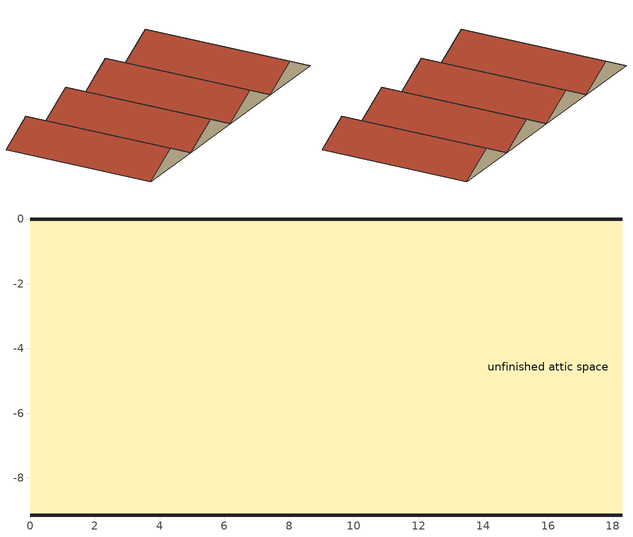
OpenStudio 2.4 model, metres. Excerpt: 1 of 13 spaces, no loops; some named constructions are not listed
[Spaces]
unfinished attic space
 floor to living space (FinInsUnfinUAFloor 1): 0,-9.14 0,0 4.57,0 4.57,-9.14 z2.44
 floor to living space|unit 2 (FinInsUnfinUAFloor 1): 4.57,-9.14 4.57,0 9.14,0 9.14,-9.14 z2.44
 floor to living space|unit 3 (FinInsUnfinUAFloor 1): 9.14,-9.14 9.14,0 13.72,0 13.72,-9.14 z2.44
 floor to living space|unit 4 (FinInsUnfinUAFloor 1): 13.72,-9.14 13.72,0 18.29,0 18.29,-9.14 z2.44
 wall outside (Construction 1): 2.29,-9.14,3.58 0,-9.14,2.44 4.57,-9.14,2.44; 2.29,0,3.58 4.57,0,2.44 0,0,2.44; 6.86,-9.14,3.58 4.57,-9.14,2.44 9.14,-9.14,2.44; 6.86,0,3.58 9.14,0,2.44 4.57,0,2.44; 11.43,-9.14,3.58 9.14,-9.14,2.44 13.72,-9.14,2.44; 11.43,0,3.58 13.72,0,2.44 9.14,0,2.44; 16,-9.14,3.58 13.72,-9.14,2.44 18.29,-9.14,2.44; 16,0,3.58 18.29,0,2.44 13.72,0,2.44
 roof outside (UnfinInsExtRoof 2): 2.29,0,3.58 0,0,2.44 0,-9.14,2.44 2.29,-9.14,3.58; 2.29,-9.14,3.58 4.57,-9.14,2.44 4.57,0,2.44 2.29,0,3.58; 6.86,-9.14,3.58 9.14,-9.14,2.44 9.14,0,2.44 6.86,0,3.58; 6.86,0,3.58 4.57,0,2.44 4.57,-9.14,2.44 6.86,-9.14,3.58; 11.43,-9.14,3.58 13.72,-9.14,2.44 13.72,0,2.44 11.43,0,3.58; 11.43,0,3.58 9.14,0,2.44 9.14,-9.14,2.44 11.43,-9.14,3.58; 16,-9.14,3.58 18.29,-9.14,2.44 18.29,0,2.44 16,0,3.58; 16,0,3.58 13.72,0,2.44 13.72,-9.14,2.44 16,-9.14,3.58
[Material] Roughness=Rough
Name | Thickness {m} | Conductivity {W/m-K} | Density {kg/m3} | Specific Heat {J/kg-K} | Thermal Absorptance | Solar Absorptance | Visible Absorptance
ResFloorCovering | 0.0127 | 0.0433444 | 54.468 | 1339.84 | 0.9 | 0.9
ResFloorSheathing | 0.01905 | 0.115458 | 512.64 | 1214.23
ResFloorMass | 0.015875 | 0.115458 | 544.68 | 1214.23 | 0.9 | 0.6
ResCeilingMass1 | 0.0127 | 0.160291 | 801 | 837.4 | 0.9 | 0.3 | 0.1
residential furniture material living space|unit 2; residential furniture material living space; residential furniture material living space|unit 4; residential furniture material finished basement space|unit 2; residential furniture material living space|unit 3; residential furniture material finished basement space; residential furniture material finished basement space|unit 3; residential furniture material finished basement space|unit 4 | 0.1524 | 0.115458 | 640.8 | 1214.23 | 0.9 | 0.6 | 0.1
[Construction]
RevConstruction 4: ResFloorCovering, ResFloorMass, ResFloorSheathing, ResCeilingMass1
residential furniture construction living space|unit 2: residential furniture material living space|unit 2
residential furniture construction living space: residential furniture material living space
residential furniture construction living space|unit 4: residential furniture material living space|unit 4
residential furniture construction finished basement space|unit 2: residential furniture material finished basement space|unit 2
residential furniture construction living space|unit 3: residential furniture material living space|unit 3
residential furniture construction finished basement space: residential furniture material finished basement space
residential furniture construction finished basement space|unit 3: residential furniture material finished basement space|unit 3
residential furniture construction finished basement space|unit 4: residential furniture material finished basement space|unit 4
[InternalMass:Definition] Design Level Calculation Method=SurfaceArea; Surface Area {m2}=16.7225
Name | Construction
residential furniture mass finished basement space|unit 2 | residential furniture construction finished basement space|unit 2
residential furniture mass living space|unit 3 | residential furniture construction living space|unit 3
residential furniture mass finished basement space | residential furniture construction finished basement space
residential furniture mass finished basement space|unit 3 | residential furniture construction finished basement space|unit 3
residential furniture mass finished basement space|unit 4 | residential furniture construction finished basement space|unit 4
[Schedule:Ruleset]
Name | Default Day Schedule
residential occupants schedule | Schedule Day 1
Schedule Ruleset 1 | Schedule Day 2
residential heating setpoint | Schedule Day 5
residential cooling setpoint | Schedule Day 6
res nv_u 1 temp schedule | Schedule Day 20
res nv_u 1 avail schedule | Schedule Day 21
res infil_u 3 bath exhaust schedule | Schedule Day 22
res infil_u 3 clothes dryer exhaust schedule | Schedule Day 23
res infil_u 3 range hood schedule | Schedule Day 24
res nv_u 3 temp schedule | Schedule Day 27
res nv_u 3 avail schedule | Schedule Day 28
res infil_u 4 bath exhaust schedule | Schedule Day 29
res infil_u 4 clothes dryer exhaust schedule | Schedule Day 30
res infil_u 4 range hood schedule | Schedule Day 31
res nv_u 4 temp schedule | Schedule Day 34
res nv_u 4 avail schedule | Schedule Day 35
[Schedule:Day]
Schedule Day 1; Schedule Day 5; Schedule Day 6; Schedule Day 20; Schedule Day 21; Schedule Day 22; Schedule Day 23; Schedule Day 24; Schedule Day 27; Schedule Day 28; Schedule Day 29; Schedule Day 30; Schedule Day 31; Schedule Day 34; Schedule Day 35: 24, 0, 0
residential occupants schedule allday1; residential occupants schedule allday2; residential occupants schedule allday3; residential occupants schedule allday4; residential occupants schedule allday5; residential occupants schedule allday6; residential occupants schedule allday7; residential occupants schedule allday8; residential occupants schedule allday9; residential occupants schedule allday10; residential occupants schedule allday11; residential occupants schedule allday12: 1, 0, 1, 2, 0, 1, 3, 0, 1, 4, 0, 1, 5, 0, 1, 6, 0, 1, 7, 0, 1, 8, 0, 0.8831, 9, 0, 0.40861, 10, 0, 0.24189, 11, 0, 0.24189, 12, 0, 0.24189, 13, 0, 0.24189, 14, 0, 0.24189, 15, 0, 0.24189, 16, 0, 0.24189, 17, 0, 0.29498, 18, 0, 0.5531, 19, 0, 0.89693, 20, 0, 0.89693, 21, 0, 0.89693, 22, 0, 1, 23, 0, 1, 24, 0, 1
Schedule Day 2: 24, 0, 112.539
residential heating setpoint allday1; residential heating setpoint allday2; residential heating setpoint allday3; residential heating setpoint allday4; residential heating setpoint allday5; residential heating setpoint allday6; residential heating setpoint allday7; residential heating setpoint allday8; residential heating setpoint allday9; residential heating setpoint allday10; residential heating setpoint allday11; residential heating setpoint allday12: 1, 0, 21.6667, 2, 0, 21.6667, 3, 0, 21.6667, 4, 0, 21.6667, 5, 0, 21.6667, 6, 0, 21.6667, 7, 0, 21.6667, 8, 0, 21.6667, 9, 0, 21.6667, 10, 0, 21.6667, 11, 0, 21.6667, 12, 0, 21.6667, 13, 0, 21.6667, 14, 0, 21.6667, 15, 0, 21.6667, 16, 0, 21.6667, 17, 0, 21.6667, 18, 0, 21.6667, 19, 0, 21.6667, 20, 0, 21.6667, 21, 0, 21.6667, 22, 0, 21.6667, 23, 0, 21.6667, 24, 0, 21.6667
residential cooling setpoint allday1; residential cooling setpoint allday2; residential cooling setpoint allday3; residential cooling setpoint allday4; residential cooling setpoint allday5; residential cooling setpoint allday6; residential cooling setpoint allday7; residential cooling setpoint allday8; residential cooling setpoint allday9; residential cooling setpoint allday10; residential cooling setpoint allday11; residential cooling setpoint allday12: 1, 0, 24.4444, 2, 0, 24.4444, 3, 0, 24.4444, 4, 0, 24.4444, 5, 0, 24.4444, 6, 0, 24.4444, 7, 0, 24.4444, 8, 0, 24.4444, 9, 0, 24.4444, 10, 0, 24.4444, 11, 0, 24.4444, 12, 0, 24.4444, 13, 0, 24.4444, 14, 0, 24.4444, 15, 0, 24.4444, 16, 0, 24.4444, 17, 0, 24.4444, 18, 0, 24.4444, 19, 0, 24.4444, 20, 0, 24.4444, 21, 0, 24.4444, 22, 0, 24.4444, 23, 0, 24.4444, 24, 0, 24.4444
res infil_u 2 bath exhaust schedule allday1; res infil_u 2 bath exhaust schedule allday2; res infil_u 2 bath exhaust schedule allday3; res infil_u 2 bath exhaust schedule allday4; res infil_u 2 bath exhaust schedule allday5; res infil_u 2 bath exhaust schedule allday6; res infil_u 2 bath exhaust schedule allday7; res infil_u 2 bath exhaust schedule allday8; res infil_u 2 bath exhaust schedule allday9; res infil_u 2 bath exhaust schedule allday10; res infil_u 2 bath exhaust schedule allday11; res infil_u 2 bath exhaust schedule allday12; res infil_u 1 bath exhaust schedule allday1; res infil_u 1 bath exhaust schedule allday2; res infil_u 1 bath exhaust schedule allday3; res infil_u 1 bath exhaust schedule allday4; res infil_u 1 bath exhaust schedule allday5; res infil_u 1 bath exhaust schedule allday6; res infil_u 1 bath exhaust schedule allday7; res infil_u 1 bath exhaust schedule allday8; res infil_u 1 bath exhaust schedule allday9; res infil_u 1 bath exhaust schedule allday10; res infil_u 1 bath exhaust schedule allday11; res infil_u 1 bath exhaust schedule allday12; res infil_u 3 bath exhaust schedule allday1; res infil_u 3 bath exhaust schedule allday2; res infil_u 3 bath exhaust schedule allday3; res infil_u 3 bath exhaust schedule allday4; res infil_u 3 bath exhaust schedule allday5; res infil_u 3 bath exhaust schedule allday6; res infil_u 3 bath exhaust schedule allday7; res infil_u 3 bath exhaust schedule allday8; res infil_u 3 bath exhaust schedule allday9; res infil_u 3 bath exhaust schedule allday10; res infil_u 3 bath exhaust schedule allday11; res infil_u 3 bath exhaust schedule allday12; res infil_u 4 bath exhaust schedule allday1; res infil_u 4 bath exhaust schedule allday2; res infil_u 4 bath exhaust schedule allday3; res infil_u 4 bath exhaust schedule allday4; res infil_u 4 bath exhaust schedule allday5; res infil_u 4 bath exhaust schedule allday6; res infil_u 4 bath exhaust schedule allday7; res infil_u 4 bath exhaust schedule allday8; res infil_u 4 bath exhaust schedule allday9; res infil_u 4 bath exhaust schedule allday10; res infil_u 4 bath exhaust schedule allday11; res infil_u 4 bath exhaust schedule allday12: 1, 0, 0, 2, 0, 0, 3, 0, 0, 4, 0, 0, 5, 0, 0, 6, 0, 0, 7, 0, 1, 8, 0, 0, 9, 0, 0, 10, 0, 0, 11, 0, 0, 12, 0, 0, 13, 0, 0, 14, 0, 0, 15, 0, 0, 16, 0, 0, 17, 0, 0, 18, 0, 0, 19, 0, 0, 20, 0, 0, 21, 0, 0, 22, 0, 0, 23, 0, 0, 24, 0, 0
res infil_u 2 clothes dryer exhaust schedule allday1; res infil_u 2 clothes dryer exhaust schedule allday2; res infil_u 2 clothes dryer exhaust schedule allday3; res infil_u 2 clothes dryer exhaust schedule allday4; res infil_u 2 clothes dryer exhaust schedule allday5; res infil_u 2 clothes dryer exhaust schedule allday6; res infil_u 2 clothes dryer exhaust schedule allday7; res infil_u 2 clothes dryer exhaust schedule allday8; res infil_u 2 clothes dryer exhaust schedule allday9; res infil_u 2 clothes dryer exhaust schedule allday10; res infil_u 2 clothes dryer exhaust schedule allday11; res infil_u 2 clothes dryer exhaust schedule allday12; res infil_u 1 clothes dryer exhaust schedule allday1; res infil_u 1 clothes dryer exhaust schedule allday2; res infil_u 1 clothes dryer exhaust schedule allday3; res infil_u 1 clothes dryer exhaust schedule allday4; res infil_u 1 clothes dryer exhaust schedule allday5; res infil_u 1 clothes dryer exhaust schedule allday6; res infil_u 1 clothes dryer exhaust schedule allday7; res infil_u 1 clothes dryer exhaust schedule allday8; res infil_u 1 clothes dryer exhaust schedule allday9; res infil_u 1 clothes dryer exhaust schedule allday10; res infil_u 1 clothes dryer exhaust schedule allday11; res infil_u 1 clothes dryer exhaust schedule allday12; res infil_u 3 clothes dryer exhaust schedule allday1; res infil_u 3 clothes dryer exhaust schedule allday2; res infil_u 3 clothes dryer exhaust schedule allday3; res infil_u 3 clothes dryer exhaust schedule allday4; res infil_u 3 clothes dryer exhaust schedule allday5; res infil_u 3 clothes dryer exhaust schedule allday6; res infil_u 3 clothes dryer exhaust schedule allday7; res infil_u 3 clothes dryer exhaust schedule allday8; res infil_u 3 clothes dryer exhaust schedule allday9; res infil_u 3 clothes dryer exhaust schedule allday10; res infil_u 3 clothes dryer exhaust schedule allday11; res infil_u 3 clothes dryer exhaust schedule allday12; res infil_u 4 clothes dryer exhaust schedule allday1; res infil_u 4 clothes dryer exhaust schedule allday2; res infil_u 4 clothes dryer exhaust schedule allday3; res infil_u 4 clothes dryer exhaust schedule allday4; res infil_u 4 clothes dryer exhaust schedule allday5; res infil_u 4 clothes dryer exhaust schedule allday6; res infil_u 4 clothes dryer exhaust schedule allday7; res infil_u 4 clothes dryer exhaust schedule allday8; res infil_u 4 clothes dryer exhaust schedule allday9; res infil_u 4 clothes dryer exhaust schedule allday10; res infil_u 4 clothes dryer exhaust schedule allday11; res infil_u 4 clothes dryer exhaust schedule allday12: 1, 0, 0, 2, 0, 0, 3, 0, 0, 4, 0, 0, 5, 0, 0, 6, 0, 0, 7, 0, 0, 8, 0, 0, 9, 0, 0, 10, 0, 0, 11, 0, 1, 12, 0, 0, 13, 0, 0, 14, 0, 0, 15, 0, 0, 16, 0, 0, 17, 0, 0, 18, 0, 0, 19, 0, 0, 20, 0, 0, 21, 0, 0, 22, 0, 0, 23, 0, 0, 24, 0, 0
res infil_u 2 range hood schedule allday1; res infil_u 2 range hood schedule allday2; res infil_u 2 range hood schedule allday3; res infil_u 2 range hood schedule allday4; res infil_u 2 range hood schedule allday5; res infil_u 2 range hood schedule allday6; res infil_u 2 range hood schedule allday7; res infil_u 2 range hood schedule allday8; res infil_u 2 range hood schedule allday9; res infil_u 2 range hood schedule allday10; res infil_u 2 range hood schedule allday11; res infil_u 2 range hood schedule allday12; res infil_u 1 range hood schedule allday1; res infil_u 1 range hood schedule allday2; res infil_u 1 range hood schedule allday3; res infil_u 1 range hood schedule allday4; res infil_u 1 range hood schedule allday5; res infil_u 1 range hood schedule allday6; res infil_u 1 range hood schedule allday7; res infil_u 1 range hood schedule allday8; res infil_u 1 range hood schedule allday9; res infil_u 1 range hood schedule allday10; res infil_u 1 range hood schedule allday11; res infil_u 1 range hood schedule allday12; res infil_u 3 range hood schedule allday1; res infil_u 3 range hood schedule allday2; res infil_u 3 range hood schedule allday3; res infil_u 3 range hood schedule allday4; res infil_u 3 range hood schedule allday5; res infil_u 3 range hood schedule allday6; res infil_u 3 range hood schedule allday7; res infil_u 3 range hood schedule allday8; res infil_u 3 range hood schedule allday9; res infil_u 3 range hood schedule allday10; res infil_u 3 range hood schedule allday11; res infil_u 3 range hood schedule allday12; res infil_u 4 range hood schedule allday1; res infil_u 4 range hood schedule allday2; res infil_u 4 range hood schedule allday3; res infil_u 4 range hood schedule allday4; res infil_u 4 range hood schedule allday5; res infil_u 4 range hood schedule allday6; res infil_u 4 range hood schedule allday7; res infil_u 4 range hood schedule allday8; res infil_u 4 range hood schedule allday9; res infil_u 4 range hood schedule allday10; res infil_u 4 range hood schedule allday11; res infil_u 4 range hood schedule allday12: 1, 0, 0, 2, 0, 0, 3, 0, 0, 4, 0, 0, 5, 0, 0, 6, 0, 0, 7, 0, 0, 8, 0, 0, 9, 0, 0, 10, 0, 0, 11, 0, 0, 12, 0, 0, 13, 0, 0, 14, 0, 0, 15, 0, 0, 16, 0, 0, 17, 0, 0, 18, 0, 1, 19, 0, 0, 20, 0, 0, 21, 0, 0, 22, 0, 0, 23, 0, 0, 24, 0, 0
res nv_u 2 temp schedule allday1; res nv_u 2 temp schedule allday2; res nv_u 2 temp schedule allday3; res nv_u 2 temp schedule allday4; res nv_u 2 temp schedule allday11; res nv_u 2 temp schedule allday12; res nv_u 1 temp schedule allday1; res nv_u 1 temp schedule allday2; res nv_u 1 temp schedule allday3; res nv_u 1 temp schedule allday4; res nv_u 1 temp schedule allday11; res nv_u 1 temp schedule allday12; res nv_u 3 temp schedule allday1; res nv_u 3 temp schedule allday2; res nv_u 3 temp schedule allday3; res nv_u 3 temp schedule allday4; res nv_u 3 temp schedule allday11; res nv_u 3 temp schedule allday12; res nv_u 4 temp schedule allday1; res nv_u 4 temp schedule allday2; res nv_u 4 temp schedule allday3; res nv_u 4 temp schedule allday4; res nv_u 4 temp schedule allday11; res nv_u 4 temp schedule allday12: 1, 0, 23.8889, 2, 0, 23.8889, 3, 0, 23.8889, 4, 0, 23.8889, 5, 0, 23.8889, 6, 0, 23.8889, 7, 0, 23.8889, 8, 0, 23.8889, 9, 0, 23.8889, 10, 0, 23.8889, 11, 0, 23.8889, 12, 0, 23.8889, 13, 0, 23.8889, 14, 0, 23.8889, 15, 0, 23.8889, 16, 0, 23.8889, 17, 0, 23.8889, 18, 0, 23.8889, 19, 0, 23.8889, 20, 0, 23.8889, 21, 0, 23.8889, 22, 0, 23.8889, 23, 0, 23.8889, 24, 0, 23.8889
res nv_u 2 temp schedule allday5; res nv_u 2 temp schedule allday6; res nv_u 2 temp schedule allday7; res nv_u 2 temp schedule allday8; res nv_u 2 temp schedule allday9; res nv_u 2 temp schedule allday10; res nv_u 1 temp schedule allday5; res nv_u 1 temp schedule allday6; res nv_u 1 temp schedule allday7; res nv_u 1 temp schedule allday8; res nv_u 1 temp schedule allday9; res nv_u 1 temp schedule allday10; res nv_u 3 temp schedule allday5; res nv_u 3 temp schedule allday6; res nv_u 3 temp schedule allday7; res nv_u 3 temp schedule allday8; res nv_u 3 temp schedule allday9; res nv_u 3 temp schedule allday10; res nv_u 4 temp schedule allday5; res nv_u 4 temp schedule allday6; res nv_u 4 temp schedule allday7; res nv_u 4 temp schedule allday8; res nv_u 4 temp schedule allday9; res nv_u 4 temp schedule allday10: 1, 0, 22.2222, 2, 0, 22.2222, 3, 0, 22.2222, 4, 0, 22.2222, 5, 0, 22.2222, 6, 0, 22.2222, 7, 0, 22.2222, 8, 0, 22.2222, 9, 0, 22.2222, 10, 0, 22.2222, 11, 0, 22.2222, 12, 0, 22.2222, 13, 0, 22.2222, 14, 0, 22.2222, 15, 0, 22.2222, 16, 0, 22.2222, 17, 0, 22.2222, 18, 0, 22.2222, 19, 0, 22.2222, 20, 0, 22.2222, 21, 0, 22.2222, 22, 0, 22.2222, 23, 0, 22.2222, 24, 0, 22.2222
res nv_u 2 availability schedule allday1 on; res nv_u 2 availability schedule allday1 on 1; res nv_u 2 availability schedule allday1 on 2; res nv_u 2 availability schedule allday1 on 3; res nv_u 2 availability schedule allday1 on 4; res nv_u 2 availability schedule allday1 on 5; res nv_u 2 availability schedule allday1 on 6; res nv_u 2 availability schedule allday1 on 7; res nv_u 2 availability schedule allday1 on 8; res nv_u 2 availability schedule allday1 on 9; res nv_u 2 availability schedule allday1 on 10; res nv_u 2 availability schedule allday1 on 11; res nv_u 1 availability schedule allday1 on; res nv_u 1 availability schedule allday1 on 1; res nv_u 1 availability schedule allday1 on 2; res nv_u 1 availability schedule allday1 on 3; res nv_u 1 availability schedule allday1 on 4; res nv_u 1 availability schedule allday1 on 5; res nv_u 1 availability schedule allday1 on 6; res nv_u 1 availability schedule allday1 on 7; res nv_u 1 availability schedule allday1 on 8; res nv_u 1 availability schedule allday1 on 9; res nv_u 1 availability schedule allday1 on 10; res nv_u 1 availability schedule allday1 on 11; res nv_u 3 availability schedule allday1 on; res nv_u 3 availability schedule allday1 on 1; res nv_u 3 availability schedule allday1 on 2; res nv_u 3 availability schedule allday1 on 3; res nv_u 3 availability schedule allday1 on 4; res nv_u 3 availability schedule allday1 on 5; res nv_u 3 availability schedule allday1 on 6; res nv_u 3 availability schedule allday1 on 7; res nv_u 3 availability schedule allday1 on 8; res nv_u 3 availability schedule allday1 on 9; res nv_u 3 availability schedule allday1 on 10; res nv_u 3 availability schedule allday1 on 11; res nv_u 4 availability schedule allday1 on; res nv_u 4 availability schedule allday1 on 1; res nv_u 4 availability schedule allday1 on 2; res nv_u 4 availability schedule allday1 on 3; res nv_u 4 availability schedule allday1 on 4; res nv_u 4 availability schedule allday1 on 5; res nv_u 4 availability schedule allday1 on 6; res nv_u 4 availability schedule allday1 on 7; res nv_u 4 availability schedule allday1 on 8; res nv_u 4 availability schedule allday1 on 9; res nv_u 4 availability schedule allday1 on 10; res nv_u 4 availability schedule allday1 on 11: 1, 0, 1, 2, 0, 1, 3, 0, 1, 4, 0, 1, 5, 0, 1, 6, 0, 1, 7, 0, 1, 8, 0, 1, 9, 0, 1, 10, 0, 1, 11, 0, 1, 12, 0, 1, 13, 0, 1, 14, 0, 1, 15, 0, 1, 16, 0, 1, 17, 0, 1, 18, 0, 1, 19, 0, 1, 20, 0, 1, 21, 0, 1, 22, 0, 1, 23, 0, 1, 24, 0, 1
[Schedule:Rule] Apply Monday=Yes; Apply Wednesday=Yes; Apply Friday=Yes; Date Specification Type=DateRange; Start Day=1
Name | Schedule Ruleset | Rule Order | Day Schedule | Apply Sunday | Apply Tuesday | Apply Thursday | Apply Saturday | Start Month | End Month | End Day
residential occupants schedule allday ruleset1 | residential occupants schedule | 11 | residential occupants schedule allday1 | Yes | Yes | Yes | Yes | 1 | 1 | 31
residential occupants schedule allday ruleset2 | residential occupants schedule | 10 | residential occupants schedule allday2 | Yes | Yes | Yes | Yes | 2 | 2 | 28
residential occupants schedule allday ruleset3 | residential occupants schedule | 9 | residential occupants schedule allday3 | Yes | Yes | Yes | Yes | 3 | 3 | 31
residential occupants schedule allday ruleset4 | residential occupants schedule | 8 | residential occupants schedule allday4 | Yes | Yes | Yes | Yes | 4 | 4 | 30
residential occupants schedule allday ruleset5 | residential occupants schedule | 7 | residential occupants schedule allday5 | Yes | Yes | Yes | Yes | 5 | 5 | 31
residential occupants schedule allday ruleset6 | residential occupants schedule | 6 | residential occupants schedule allday6 | Yes | Yes | Yes | Yes | 6 | 6 | 30
residential occupants schedule allday ruleset7 | residential occupants schedule | 5 | residential occupants schedule allday7 | Yes | Yes | Yes | Yes | 7 | 7 | 31
residential occupants schedule allday ruleset8 | residential occupants schedule | 4 | residential occupants schedule allday8 | Yes | Yes | Yes | Yes | 8 | 8 | 31
residential occupants schedule allday ruleset9 | residential occupants schedule | 3 | residential occupants schedule allday9 | Yes | Yes | Yes | Yes | 9 | 9 | 30
residential occupants schedule allday ruleset10 | residential occupants schedule | 2 | residential occupants schedule allday10 | Yes | Yes | Yes | Yes | 10 | 10 | 31
residential occupants schedule allday ruleset11 | residential occupants schedule | 1 | residential occupants schedule allday11 | Yes | Yes | Yes | Yes | 11 | 11 | 30
residential occupants schedule allday ruleset12 | residential occupants schedule | 0 | residential occupants schedule allday12 | Yes | Yes | Yes | Yes | 12 | 12 | 31
residential heating setpoint allday ruleset1 | residential heating setpoint | 11 | residential heating setpoint allday1 | Yes | Yes | Yes | Yes | 1 | 1 | 31
residential heating setpoint allday ruleset2 | residential heating setpoint | 10 | residential heating setpoint allday2 | Yes | Yes | Yes | Yes | 2 | 2 | 28
residential heating setpoint allday ruleset3 | residential heating setpoint | 9 | residential heating setpoint allday3 | Yes | Yes | Yes | Yes | 3 | 3 | 31
residential heating setpoint allday ruleset4 | residential heating setpoint | 8 | residential heating setpoint allday4 | Yes | Yes | Yes | Yes | 4 | 4 | 30
residential heating setpoint allday ruleset5 | residential heating setpoint | 7 | residential heating setpoint allday5 | Yes | Yes | Yes | Yes | 5 | 5 | 31
residential heating setpoint allday ruleset6 | residential heating setpoint | 6 | residential heating setpoint allday6 | Yes | Yes | Yes | Yes | 6 | 6 | 30
residential heating setpoint allday ruleset7 | residential heating setpoint | 5 | residential heating setpoint allday7 | Yes | Yes | Yes | Yes | 7 | 7 | 31
residential heating setpoint allday ruleset8 | residential heating setpoint | 4 | residential heating setpoint allday8 | Yes | Yes | Yes | Yes | 8 | 8 | 31
residential heating setpoint allday ruleset9 | residential heating setpoint | 3 | residential heating setpoint allday9 | Yes | Yes | Yes | Yes | 9 | 9 | 30
residential heating setpoint allday ruleset10 | residential heating setpoint | 2 | residential heating setpoint allday10 | Yes | Yes | Yes | Yes | 10 | 10 | 31
residential heating setpoint allday ruleset11 | residential heating setpoint | 1 | residential heating setpoint allday11 | Yes | Yes | Yes | Yes | 11 | 11 | 30
residential heating setpoint allday ruleset12 | residential heating setpoint | 0 | residential heating setpoint allday12 | Yes | Yes | Yes | Yes | 12 | 12 | 31
residential cooling setpoint allday ruleset1 | residential cooling setpoint | 11 | residential cooling setpoint allday1 | Yes | Yes | Yes | Yes | 1 | 1 | 31
residential cooling setpoint allday ruleset2 | residential cooling setpoint | 10 | residential cooling setpoint allday2 | Yes | Yes | Yes | Yes | 2 | 2 | 28
residential cooling setpoint allday ruleset3 | residential cooling setpoint | 9 | residential cooling setpoint allday3 | Yes | Yes | Yes | Yes | 3 | 3 | 31
residential cooling setpoint allday ruleset4 | residential cooling setpoint | 8 | residential cooling setpoint allday4 | Yes | Yes | Yes | Yes | 4 | 4 | 30
residential cooling setpoint allday ruleset5 | residential cooling setpoint | 7 | residential cooling setpoint allday5 | Yes | Yes | Yes | Yes | 5 | 5 | 31
residential cooling setpoint allday ruleset6 | residential cooling setpoint | 6 | residential cooling setpoint allday6 | Yes | Yes | Yes | Yes | 6 | 6 | 30
residential cooling setpoint allday ruleset7 | residential cooling setpoint | 5 | residential cooling setpoint allday7 | Yes | Yes | Yes | Yes | 7 | 7 | 31
residential cooling setpoint allday ruleset8 | residential cooling setpoint | 4 | residential cooling setpoint allday8 | Yes | Yes | Yes | Yes | 8 | 8 | 31
residential cooling setpoint allday ruleset9 | residential cooling setpoint | 3 | residential cooling setpoint allday9 | Yes | Yes | Yes | Yes | 9 | 9 | 30
residential cooling setpoint allday ruleset10 | residential cooling setpoint | 2 | residential cooling setpoint allday10 | Yes | Yes | Yes | Yes | 10 | 10 | 31
residential cooling setpoint allday ruleset11 | residential cooling setpoint | 1 | residential cooling setpoint allday11 | Yes | Yes | Yes | Yes | 11 | 11 | 30
residential cooling setpoint allday ruleset12 | residential cooling setpoint | 0 | residential cooling setpoint allday12 | Yes | Yes | Yes | Yes | 12 | 12 | 31
res nv_u 1 temp schedule allday ruleset1 | res nv_u 1 temp schedule | 11 | res nv_u 1 temp schedule allday1 | Yes | Yes | Yes | Yes | 1 | 1 | 31
res nv_u 1 temp schedule allday ruleset2 | res nv_u 1 temp schedule | 10 | res nv_u 1 temp schedule allday2 | Yes | Yes | Yes | Yes | 2 | 2 | 28
res nv_u 1 temp schedule allday ruleset3 | res nv_u 1 temp schedule | 9 | res nv_u 1 temp schedule allday3 | Yes | Yes | Yes | Yes | 3 | 3 | 31
res nv_u 1 temp schedule allday ruleset4 | res nv_u 1 temp schedule | 8 | res nv_u 1 temp schedule allday4 | Yes | Yes | Yes | Yes | 4 | 4 | 30
res nv_u 1 temp schedule allday ruleset5 | res nv_u 1 temp schedule | 7 | res nv_u 1 temp schedule allday5 | Yes | Yes | Yes | Yes | 5 | 5 | 31
res nv_u 1 temp schedule allday ruleset6 | res nv_u 1 temp schedule | 6 | res nv_u 1 temp schedule allday6 | Yes | Yes | Yes | Yes | 6 | 6 | 30
res nv_u 1 temp schedule allday ruleset7 | res nv_u 1 temp schedule | 5 | res nv_u 1 temp schedule allday7 | Yes | Yes | Yes | Yes | 7 | 7 | 31
res nv_u 1 temp schedule allday ruleset8 | res nv_u 1 temp schedule | 4 | res nv_u 1 temp schedule allday8 | Yes | Yes | Yes | Yes | 8 | 8 | 31
res nv_u 1 temp schedule allday ruleset9 | res nv_u 1 temp schedule | 3 | res nv_u 1 temp schedule allday9 | Yes | Yes | Yes | Yes | 9 | 9 | 30
res nv_u 1 temp schedule allday ruleset10 | res nv_u 1 temp schedule | 2 | res nv_u 1 temp schedule allday10 | Yes | Yes | Yes | Yes | 10 | 10 | 31
res nv_u 1 temp schedule allday ruleset11 | res nv_u 1 temp schedule | 1 | res nv_u 1 temp schedule allday11 | Yes | Yes | Yes | Yes | 11 | 11 | 30
res nv_u 1 temp schedule allday ruleset12 | res nv_u 1 temp schedule | 0 | res nv_u 1 temp schedule allday12 | Yes | Yes | Yes | Yes | 12 | 12 | 31
res nv_u 1 availability schedule allday ruleset1 on | res nv_u 1 avail schedule | 11 | res nv_u 1 availability schedule allday1 on |  |  |  |  | 1 | 1 | 31
res nv_u 1 availability schedule allday ruleset2 on | res nv_u 1 avail schedule | 10 | res nv_u 1 availability schedule allday1 on 1 |  |  |  |  | 2 | 2 | 28
res nv_u 1 availability schedule allday ruleset3 on | res nv_u 1 avail schedule | 9 | res nv_u 1 availability schedule allday1 on 2 |  |  |  |  | 3 | 3 | 31
res nv_u 1 availability schedule allday ruleset4 on | res nv_u 1 avail schedule | 8 | res nv_u 1 availability schedule allday1 on 3 |  |  |  |  | 4 | 4 | 30
res nv_u 1 availability schedule allday ruleset5 on | res nv_u 1 avail schedule | 7 | res nv_u 1 availability schedule allday1 on 4 |  |  |  |  | 5 | 5 | 31
res nv_u 1 availability schedule allday ruleset6 on | res nv_u 1 avail schedule | 6 | res nv_u 1 availability schedule allday1 on 5 |  |  |  |  | 6 | 6 | 30
res nv_u 1 availability schedule allday ruleset7 on | res nv_u 1 avail schedule | 5 | res nv_u 1 availability schedule allday1 on 6 |  |  |  |  | 7 | 7 | 31
res nv_u 1 availability schedule allday ruleset8 on | res nv_u 1 avail schedule | 4 | res nv_u 1 availability schedule allday1 on 7 |  |  |  |  | 8 | 8 | 31
res nv_u 1 availability schedule allday ruleset9 on | res nv_u 1 avail schedule | 3 | res nv_u 1 availability schedule allday1 on 8 |  |  |  |  | 9 | 9 | 30
res nv_u 1 availability schedule allday ruleset10 on | res nv_u 1 avail schedule | 2 | res nv_u 1 availability schedule allday1 on 9 |  |  |  |  | 10 | 10 | 31
res nv_u 1 availability schedule allday ruleset11 on | res nv_u 1 avail schedule | 1 | res nv_u 1 availability schedule allday1 on 10 |  |  |  |  | 11 | 11 | 30
res nv_u 1 availability schedule allday ruleset12 on | res nv_u 1 avail schedule | 0 | res nv_u 1 availability schedule allday1 on 11 |  |  |  |  | 12 | 12 | 31
res infil_u 3 bath exhaust schedule allday ruleset1 | res infil_u 3 bath exhaust schedule | 11 | res infil_u 3 bath exhaust schedule allday1 | Yes | Yes | Yes | Yes | 1 | 1 | 31
res infil_u 3 bath exhaust schedule allday ruleset2 | res infil_u 3 bath exhaust schedule | 10 | res infil_u 3 bath exhaust schedule allday2 | Yes | Yes | Yes | Yes | 2 | 2 | 28
res infil_u 3 bath exhaust schedule allday ruleset3 | res infil_u 3 bath exhaust schedule | 9 | res infil_u 3 bath exhaust schedule allday3 | Yes | Yes | Yes | Yes | 3 | 3 | 31
res infil_u 3 bath exhaust schedule allday ruleset4 | res infil_u 3 bath exhaust schedule | 8 | res infil_u 3 bath exhaust schedule allday4 | Yes | Yes | Yes | Yes | 4 | 4 | 30
res infil_u 3 bath exhaust schedule allday ruleset5 | res infil_u 3 bath exhaust schedule | 7 | res infil_u 3 bath exhaust schedule allday5 | Yes | Yes | Yes | Yes | 5 | 5 | 31
res infil_u 3 bath exhaust schedule allday ruleset6 | res infil_u 3 bath exhaust schedule | 6 | res infil_u 3 bath exhaust schedule allday6 | Yes | Yes | Yes | Yes | 6 | 6 | 30
res infil_u 3 bath exhaust schedule allday ruleset7 | res infil_u 3 bath exhaust schedule | 5 | res infil_u 3 bath exhaust schedule allday7 | Yes | Yes | Yes | Yes | 7 | 7 | 31
res infil_u 3 bath exhaust schedule allday ruleset8 | res infil_u 3 bath exhaust schedule | 4 | res infil_u 3 bath exhaust schedule allday8 | Yes | Yes | Yes | Yes | 8 | 8 | 31
res infil_u 3 bath exhaust schedule allday ruleset9 | res infil_u 3 bath exhaust schedule | 3 | res infil_u 3 bath exhaust schedule allday9 | Yes | Yes | Yes | Yes | 9 | 9 | 30
res infil_u 3 bath exhaust schedule allday ruleset10 | res infil_u 3 bath exhaust schedule | 2 | res infil_u 3 bath exhaust schedule allday10 | Yes | Yes | Yes | Yes | 10 | 10 | 31
res infil_u 3 bath exhaust schedule allday ruleset11 | res infil_u 3 bath exhaust schedule | 1 | res infil_u 3 bath exhaust schedule allday11 | Yes | Yes | Yes | Yes | 11 | 11 | 30
res infil_u 3 bath exhaust schedule allday ruleset12 | res infil_u 3 bath exhaust schedule | 0 | res infil_u 3 bath exhaust schedule allday12 | Yes | Yes | Yes | Yes | 12 | 12 | 31
res infil_u 3 clothes dryer exhaust schedule allday ruleset1 | res infil_u 3 clothes dryer exhaust schedule | 11 | res infil_u 3 clothes dryer exhaust schedule allday1 | Yes | Yes | Yes | Yes | 1 | 1 | 31
res infil_u 3 clothes dryer exhaust schedule allday ruleset2 | res infil_u 3 clothes dryer exhaust schedule | 10 | res infil_u 3 clothes dryer exhaust schedule allday2 | Yes | Yes | Yes | Yes | 2 | 2 | 28
res infil_u 3 clothes dryer exhaust schedule allday ruleset3 | res infil_u 3 clothes dryer exhaust schedule | 9 | res infil_u 3 clothes dryer exhaust schedule allday3 | Yes | Yes | Yes | Yes | 3 | 3 | 31
res infil_u 3 clothes dryer exhaust schedule allday ruleset4 | res infil_u 3 clothes dryer exhaust schedule | 8 | res infil_u 3 clothes dryer exhaust schedule allday4 | Yes | Yes | Yes | Yes | 4 | 4 | 30
res infil_u 3 clothes dryer exhaust schedule allday ruleset5 | res infil_u 3 clothes dryer exhaust schedule | 7 | res infil_u 3 clothes dryer exhaust schedule allday5 | Yes | Yes | Yes | Yes | 5 | 5 | 31
res infil_u 3 clothes dryer exhaust schedule allday ruleset6 | res infil_u 3 clothes dryer exhaust schedule | 6 | res infil_u 3 clothes dryer exhaust schedule allday6 | Yes | Yes | Yes | Yes | 6 | 6 | 30
res infil_u 3 clothes dryer exhaust schedule allday ruleset7 | res infil_u 3 clothes dryer exhaust schedule | 5 | res infil_u 3 clothes dryer exhaust schedule allday7 | Yes | Yes | Yes | Yes | 7 | 7 | 31
res infil_u 3 clothes dryer exhaust schedule allday ruleset8 | res infil_u 3 clothes dryer exhaust schedule | 4 | res infil_u 3 clothes dryer exhaust schedule allday8 | Yes | Yes | Yes | Yes | 8 | 8 | 31
res infil_u 3 clothes dryer exhaust schedule allday ruleset9 | res infil_u 3 clothes dryer exhaust schedule | 3 | res infil_u 3 clothes dryer exhaust schedule allday9 | Yes | Yes | Yes | Yes | 9 | 9 | 30
res infil_u 3 clothes dryer exhaust schedule allday ruleset10 | res infil_u 3 clothes dryer exhaust schedule | 2 | res infil_u 3 clothes dryer exhaust schedule allday10 | Yes | Yes | Yes | Yes | 10 | 10 | 31
res infil_u 3 clothes dryer exhaust schedule allday ruleset11 | res infil_u 3 clothes dryer exhaust schedule | 1 | res infil_u 3 clothes dryer exhaust schedule allday11 | Yes | Yes | Yes | Yes | 11 | 11 | 30
res infil_u 3 clothes dryer exhaust schedule allday ruleset12 | res infil_u 3 clothes dryer exhaust schedule | 0 | res infil_u 3 clothes dryer exhaust schedule allday12 | Yes | Yes | Yes | Yes | 12 | 12 | 31
res infil_u 3 range hood schedule allday ruleset1 | res infil_u 3 range hood schedule | 11 | res infil_u 3 range hood schedule allday1 | Yes | Yes | Yes | Yes | 1 | 1 | 31
res infil_u 3 range hood schedule allday ruleset2 | res infil_u 3 range hood schedule | 10 | res infil_u 3 range hood schedule allday2 | Yes | Yes | Yes | Yes | 2 | 2 | 28
res infil_u 3 range hood schedule allday ruleset3 | res infil_u 3 range hood schedule | 9 | res infil_u 3 range hood schedule allday3 | Yes | Yes | Yes | Yes | 3 | 3 | 31
res infil_u 3 range hood schedule allday ruleset4 | res infil_u 3 range hood schedule | 8 | res infil_u 3 range hood schedule allday4 | Yes | Yes | Yes | Yes | 4 | 4 | 30
res infil_u 3 range hood schedule allday ruleset5 | res infil_u 3 range hood schedule | 7 | res infil_u 3 range hood schedule allday5 | Yes | Yes | Yes | Yes | 5 | 5 | 31
res infil_u 3 range hood schedule allday ruleset6 | res infil_u 3 range hood schedule | 6 | res infil_u 3 range hood schedule allday6 | Yes | Yes | Yes | Yes | 6 | 6 | 30
res infil_u 3 range hood schedule allday ruleset7 | res infil_u 3 range hood schedule | 5 | res infil_u 3 range hood schedule allday7 | Yes | Yes | Yes | Yes | 7 | 7 | 31
res infil_u 3 range hood schedule allday ruleset8 | res infil_u 3 range hood schedule | 4 | res infil_u 3 range hood schedule allday8 | Yes | Yes | Yes | Yes | 8 | 8 | 31
res infil_u 3 range hood schedule allday ruleset9 | res infil_u 3 range hood schedule | 3 | res infil_u 3 range hood schedule allday9 | Yes | Yes | Yes | Yes | 9 | 9 | 30
res infil_u 3 range hood schedule allday ruleset10 | res infil_u 3 range hood schedule | 2 | res infil_u 3 range hood schedule allday10 | Yes | Yes | Yes | Yes | 10 | 10 | 31
res infil_u 3 range hood schedule allday ruleset11 | res infil_u 3 range hood schedule | 1 | res infil_u 3 range hood schedule allday11 | Yes | Yes | Yes | Yes | 11 | 11 | 30
res infil_u 3 range hood schedule allday ruleset12 | res infil_u 3 range hood schedule | 0 | res infil_u 3 range hood schedule allday12 | Yes | Yes | Yes | Yes | 12 | 12 | 31
res nv_u 3 temp schedule allday ruleset1 | res nv_u 3 temp schedule | 11 | res nv_u 3 temp schedule allday1 | Yes | Yes | Yes | Yes | 1 | 1 | 31
res nv_u 3 temp schedule allday ruleset2 | res nv_u 3 temp schedule | 10 | res nv_u 3 temp schedule allday2 | Yes | Yes | Yes | Yes | 2 | 2 | 28
res nv_u 3 temp schedule allday ruleset3 | res nv_u 3 temp schedule | 9 | res nv_u 3 temp schedule allday3 | Yes | Yes | Yes | Yes | 3 | 3 | 31
res nv_u 3 temp schedule allday ruleset4 | res nv_u 3 temp schedule | 8 | res nv_u 3 temp schedule allday4 | Yes | Yes | Yes | Yes | 4 | 4 | 30
res nv_u 3 temp schedule allday ruleset5 | res nv_u 3 temp schedule | 7 | res nv_u 3 temp schedule allday5 | Yes | Yes | Yes | Yes | 5 | 5 | 31
res nv_u 3 temp schedule allday ruleset6 | res nv_u 3 temp schedule | 6 | res nv_u 3 temp schedule allday6 | Yes | Yes | Yes | Yes | 6 | 6 | 30
res nv_u 3 temp schedule allday ruleset7 | res nv_u 3 temp schedule | 5 | res nv_u 3 temp schedule allday7 | Yes | Yes | Yes | Yes | 7 | 7 | 31
res nv_u 3 temp schedule allday ruleset8 | res nv_u 3 temp schedule | 4 | res nv_u 3 temp schedule allday8 | Yes | Yes | Yes | Yes | 8 | 8 | 31
res nv_u 3 temp schedule allday ruleset9 | res nv_u 3 temp schedule | 3 | res nv_u 3 temp schedule allday9 | Yes | Yes | Yes | Yes | 9 | 9 | 30
res nv_u 3 temp schedule allday ruleset10 | res nv_u 3 temp schedule | 2 | res nv_u 3 temp schedule allday10 | Yes | Yes | Yes | Yes | 10 | 10 | 31
res nv_u 3 temp schedule allday ruleset11 | res nv_u 3 temp schedule | 1 | res nv_u 3 temp schedule allday11 | Yes | Yes | Yes | Yes | 11 | 11 | 30
res nv_u 3 temp schedule allday ruleset12 | res nv_u 3 temp schedule | 0 | res nv_u 3 temp schedule allday12 | Yes | Yes | Yes | Yes | 12 | 12 | 31
res nv_u 3 availability schedule allday ruleset1 on | res nv_u 3 avail schedule | 11 | res nv_u 3 availability schedule allday1 on |  |  |  |  | 1 | 1 | 31
res nv_u 3 availability schedule allday ruleset2 on | res nv_u 3 avail schedule | 10 | res nv_u 3 availability schedule allday1 on 1 |  |  |  |  | 2 | 2 | 28
res nv_u 3 availability schedule allday ruleset3 on | res nv_u 3 avail schedule | 9 | res nv_u 3 availability schedule allday1 on 2 |  |  |  |  | 3 | 3 | 31
res nv_u 3 availability schedule allday ruleset4 on | res nv_u 3 avail schedule | 8 | res nv_u 3 availability schedule allday1 on 3 |  |  |  |  | 4 | 4 | 30
res nv_u 3 availability schedule allday ruleset5 on | res nv_u 3 avail schedule | 7 | res nv_u 3 availability schedule allday1 on 4 |  |  |  |  | 5 | 5 | 31
res nv_u 3 availability schedule allday ruleset6 on | res nv_u 3 avail schedule | 6 | res nv_u 3 availability schedule allday1 on 5 |  |  |  |  | 6 | 6 | 30
res nv_u 3 availability schedule allday ruleset7 on | res nv_u 3 avail schedule | 5 | res nv_u 3 availability schedule allday1 on 6 |  |  |  |  | 7 | 7 | 31
res nv_u 3 availability schedule allday ruleset8 on | res nv_u 3 avail schedule | 4 | res nv_u 3 availability schedule allday1 on 7 |  |  |  |  | 8 | 8 | 31
res nv_u 3 availability schedule allday ruleset9 on | res nv_u 3 avail schedule | 3 | res nv_u 3 availability schedule allday1 on 8 |  |  |  |  | 9 | 9 | 30
res nv_u 3 availability schedule allday ruleset10 on | res nv_u 3 avail schedule | 2 | res nv_u 3 availability schedule allday1 on 9 |  |  |  |  | 10 | 10 | 31
res nv_u 3 availability schedule allday ruleset11 on | res nv_u 3 avail schedule | 1 | res nv_u 3 availability schedule allday1 on 10 |  |  |  |  | 11 | 11 | 30
res nv_u 3 availability schedule allday ruleset12 on | res nv_u 3 avail schedule | 0 | res nv_u 3 availability schedule allday1 on 11 |  |  |  |  | 12 | 12 | 31
res infil_u 4 bath exhaust schedule allday ruleset1 | res infil_u 4 bath exhaust schedule | 11 | res infil_u 4 bath exhaust schedule allday1 | Yes | Yes | Yes | Yes | 1 | 1 | 31
res infil_u 4 bath exhaust schedule allday ruleset2 | res infil_u 4 bath exhaust schedule | 10 | res infil_u 4 bath exhaust schedule allday2 | Yes | Yes | Yes | Yes | 2 | 2 | 28
res infil_u 4 bath exhaust schedule allday ruleset3 | res infil_u 4 bath exhaust schedule | 9 | res infil_u 4 bath exhaust schedule allday3 | Yes | Yes | Yes | Yes | 3 | 3 | 31
res infil_u 4 bath exhaust schedule allday ruleset4 | res infil_u 4 bath exhaust schedule | 8 | res infil_u 4 bath exhaust schedule allday4 | Yes | Yes | Yes | Yes | 4 | 4 | 30
res infil_u 4 bath exhaust schedule allday ruleset5 | res infil_u 4 bath exhaust schedule | 7 | res infil_u 4 bath exhaust schedule allday5 | Yes | Yes | Yes | Yes | 5 | 5 | 31
res infil_u 4 bath exhaust schedule allday ruleset6 | res infil_u 4 bath exhaust schedule | 6 | res infil_u 4 bath exhaust schedule allday6 | Yes | Yes | Yes | Yes | 6 | 6 | 30
res infil_u 4 bath exhaust schedule allday ruleset7 | res infil_u 4 bath exhaust schedule | 5 | res infil_u 4 bath exhaust schedule allday7 | Yes | Yes | Yes | Yes | 7 | 7 | 31
res infil_u 4 bath exhaust schedule allday ruleset8 | res infil_u 4 bath exhaust schedule | 4 | res infil_u 4 bath exhaust schedule allday8 | Yes | Yes | Yes | Yes | 8 | 8 | 31
res infil_u 4 bath exhaust schedule allday ruleset9 | res infil_u 4 bath exhaust schedule | 3 | res infil_u 4 bath exhaust schedule allday9 | Yes | Yes | Yes | Yes | 9 | 9 | 30
res infil_u 4 bath exhaust schedule allday ruleset10 | res infil_u 4 bath exhaust schedule | 2 | res infil_u 4 bath exhaust schedule allday10 | Yes | Yes | Yes | Yes | 10 | 10 | 31
res infil_u 4 bath exhaust schedule allday ruleset11 | res infil_u 4 bath exhaust schedule | 1 | res infil_u 4 bath exhaust schedule allday11 | Yes | Yes | Yes | Yes | 11 | 11 | 30
res infil_u 4 bath exhaust schedule allday ruleset12 | res infil_u 4 bath exhaust schedule | 0 | res infil_u 4 bath exhaust schedule allday12 | Yes | Yes | Yes | Yes | 12 | 12 | 31
res infil_u 4 clothes dryer exhaust schedule allday ruleset1 | res infil_u 4 clothes dryer exhaust schedule | 11 | res infil_u 4 clothes dryer exhaust schedule allday1 | Yes | Yes | Yes | Yes | 1 | 1 | 31
res infil_u 4 clothes dryer exhaust schedule allday ruleset2 | res infil_u 4 clothes dryer exhaust schedule | 10 | res infil_u 4 clothes dryer exhaust schedule allday2 | Yes | Yes | Yes | Yes | 2 | 2 | 28
res infil_u 4 clothes dryer exhaust schedule allday ruleset3 | res infil_u 4 clothes dryer exhaust schedule | 9 | res infil_u 4 clothes dryer exhaust schedule allday3 | Yes | Yes | Yes | Yes | 3 | 3 | 31
res infil_u 4 clothes dryer exhaust schedule allday ruleset4 | res infil_u 4 clothes dryer exhaust schedule | 8 | res infil_u 4 clothes dryer exhaust schedule allday4 | Yes | Yes | Yes | Yes | 4 | 4 | 30
res infil_u 4 clothes dryer exhaust schedule allday ruleset5 | res infil_u 4 clothes dryer exhaust schedule | 7 | res infil_u 4 clothes dryer exhaust schedule allday5 | Yes | Yes | Yes | Yes | 5 | 5 | 31
res infil_u 4 clothes dryer exhaust schedule allday ruleset6 | res infil_u 4 clothes dryer exhaust schedule | 6 | res infil_u 4 clothes dryer exhaust schedule allday6 | Yes | Yes | Yes | Yes | 6 | 6 | 30
res infil_u 4 clothes dryer exhaust schedule allday ruleset7 | res infil_u 4 clothes dryer exhaust schedule | 5 | res infil_u 4 clothes dryer exhaust schedule allday7 | Yes | Yes | Yes | Yes | 7 | 7 | 31
res infil_u 4 clothes dryer exhaust schedule allday ruleset8 | res infil_u 4 clothes dryer exhaust schedule | 4 | res infil_u 4 clothes dryer exhaust schedule allday8 | Yes | Yes | Yes | Yes | 8 | 8 | 31
res infil_u 4 clothes dryer exhaust schedule allday ruleset9 | res infil_u 4 clothes dryer exhaust schedule | 3 | res infil_u 4 clothes dryer exhaust schedule allday9 | Yes | Yes | Yes | Yes | 9 | 9 | 30
res infil_u 4 clothes dryer exhaust schedule allday ruleset10 | res infil_u 4 clothes dryer exhaust schedule | 2 | res infil_u 4 clothes dryer exhaust schedule allday10 | Yes | Yes | Yes | Yes | 10 | 10 | 31
res infil_u 4 clothes dryer exhaust schedule allday ruleset11 | res infil_u 4 clothes dryer exhaust schedule | 1 | res infil_u 4 clothes dryer exhaust schedule allday11 | Yes | Yes | Yes | Yes | 11 | 11 | 30
res infil_u 4 clothes dryer exhaust schedule allday ruleset12 | res infil_u 4 clothes dryer exhaust schedule | 0 | res infil_u 4 clothes dryer exhaust schedule allday12 | Yes | Yes | Yes | Yes | 12 | 12 | 31
res infil_u 4 range hood schedule allday ruleset1 | res infil_u 4 range hood schedule | 11 | res infil_u 4 range hood schedule allday1 | Yes | Yes | Yes | Yes | 1 | 1 | 31
res infil_u 4 range hood schedule allday ruleset2 | res infil_u 4 range hood schedule | 10 | res infil_u 4 range hood schedule allday2 | Yes | Yes | Yes | Yes | 2 | 2 | 28
res infil_u 4 range hood schedule allday ruleset3 | res infil_u 4 range hood schedule | 9 | res infil_u 4 range hood schedule allday3 | Yes | Yes | Yes | Yes | 3 | 3 | 31
res infil_u 4 range hood schedule allday ruleset4 | res infil_u 4 range hood schedule | 8 | res infil_u 4 range hood schedule allday4 | Yes | Yes | Yes | Yes | 4 | 4 | 30
res infil_u 4 range hood schedule allday ruleset5 | res infil_u 4 range hood schedule | 7 | res infil_u 4 range hood schedule allday5 | Yes | Yes | Yes | Yes | 5 | 5 | 31
res infil_u 4 range hood schedule allday ruleset6 | res infil_u 4 range hood schedule | 6 | res infil_u 4 range hood schedule allday6 | Yes | Yes | Yes | Yes | 6 | 6 | 30
res infil_u 4 range hood schedule allday ruleset7 | res infil_u 4 range hood schedule | 5 | res infil_u 4 range hood schedule allday7 | Yes | Yes | Yes | Yes | 7 | 7 | 31
res infil_u 4 range hood schedule allday ruleset8 | res infil_u 4 range hood schedule | 4 | res infil_u 4 range hood schedule allday8 | Yes | Yes | Yes | Yes | 8 | 8 | 31
res infil_u 4 range hood schedule allday ruleset9 | res infil_u 4 range hood schedule | 3 | res infil_u 4 range hood schedule allday9 | Yes | Yes | Yes | Yes | 9 | 9 | 30
res infil_u 4 range hood schedule allday ruleset10 | res infil_u 4 range hood schedule | 2 | res infil_u 4 range hood schedule allday10 | Yes | Yes | Yes | Yes | 10 | 10 | 31
res infil_u 4 range hood schedule allday ruleset11 | res infil_u 4 range hood schedule | 1 | res infil_u 4 range hood schedule allday11 | Yes | Yes | Yes | Yes | 11 | 11 | 30
res infil_u 4 range hood schedule allday ruleset12 | res infil_u 4 range hood schedule | 0 | res infil_u 4 range hood schedule allday12 | Yes | Yes | Yes | Yes | 12 | 12 | 31
res nv_u 4 temp schedule allday ruleset1 | res nv_u 4 temp schedule | 11 | res nv_u 4 temp schedule allday1 | Yes | Yes | Yes | Yes | 1 | 1 | 31
res nv_u 4 temp schedule allday ruleset2 | res nv_u 4 temp schedule | 10 | res nv_u 4 temp schedule allday2 | Yes | Yes | Yes | Yes | 2 | 2 | 28
res nv_u 4 temp schedule allday ruleset3 | res nv_u 4 temp schedule | 9 | res nv_u 4 temp schedule allday3 | Yes | Yes | Yes | Yes | 3 | 3 | 31
res nv_u 4 temp schedule allday ruleset4 | res nv_u 4 temp schedule | 8 | res nv_u 4 temp schedule allday4 | Yes | Yes | Yes | Yes | 4 | 4 | 30
res nv_u 4 temp schedule allday ruleset5 | res nv_u 4 temp schedule | 7 | res nv_u 4 temp schedule allday5 | Yes | Yes | Yes | Yes | 5 | 5 | 31
res nv_u 4 temp schedule allday ruleset6 | res nv_u 4 temp schedule | 6 | res nv_u 4 temp schedule allday6 | Yes | Yes | Yes | Yes | 6 | 6 | 30
res nv_u 4 temp schedule allday ruleset7 | res nv_u 4 temp schedule | 5 | res nv_u 4 temp schedule allday7 | Yes | Yes | Yes | Yes | 7 | 7 | 31
res nv_u 4 temp schedule allday ruleset8 | res nv_u 4 temp schedule | 4 | res nv_u 4 temp schedule allday8 | Yes | Yes | Yes | Yes | 8 | 8 | 31
res nv_u 4 temp schedule allday ruleset9 | res nv_u 4 temp schedule | 3 | res nv_u 4 temp schedule allday9 | Yes | Yes | Yes | Yes | 9 | 9 | 30
res nv_u 4 temp schedule allday ruleset10 | res nv_u 4 temp schedule | 2 | res nv_u 4 temp schedule allday10 | Yes | Yes | Yes | Yes | 10 | 10 | 31
res nv_u 4 temp schedule allday ruleset11 | res nv_u 4 temp schedule | 1 | res nv_u 4 temp schedule allday11 | Yes | Yes | Yes | Yes | 11 | 11 | 30
res nv_u 4 temp schedule allday ruleset12 | res nv_u 4 temp schedule | 0 | res nv_u 4 temp schedule allday12 | Yes | Yes | Yes | Yes | 12 | 12 | 31
res nv_u 4 availability schedule allday ruleset1 on | res nv_u 4 avail schedule | 11 | res nv_u 4 availability schedule allday1 on |  |  |  |  | 1 | 1 | 31
res nv_u 4 availability schedule allday ruleset2 on | res nv_u 4 avail schedule | 10 | res nv_u 4 availability schedule allday1 on 1 |  |  |  |  | 2 | 2 | 28
res nv_u 4 availability schedule allday ruleset3 on | res nv_u 4 avail schedule | 9 | res nv_u 4 availability schedule allday1 on 2 |  |  |  |  | 3 | 3 | 31
res nv_u 4 availability schedule allday ruleset4 on | res nv_u 4 avail schedule | 8 | res nv_u 4 availability schedule allday1 on 3 |  |  |  |  | 4 | 4 | 30
res nv_u 4 availability schedule allday ruleset5 on | res nv_u 4 avail schedule | 7 | res nv_u 4 availability schedule allday1 on 4 |  |  |  |  | 5 | 5 | 31
res nv_u 4 availability schedule allday ruleset6 on | res nv_u 4 avail schedule | 6 | res nv_u 4 availability schedule allday1 on 5 |  |  |  |  | 6 | 6 | 30
res nv_u 4 availability schedule allday ruleset7 on | res nv_u 4 avail schedule | 5 | res nv_u 4 availability schedule allday1 on 6 |  |  |  |  | 7 | 7 | 31
res nv_u 4 availability schedule allday ruleset8 on | res nv_u 4 avail schedule | 4 | res nv_u 4 availability schedule allday1 on 7 |  |  |  |  | 8 | 8 | 31
res nv_u 4 availability schedule allday ruleset9 on | res nv_u 4 avail schedule | 3 | res nv_u 4 availability schedule allday1 on 8 |  |  |  |  | 9 | 9 | 30
res nv_u 4 availability schedule allday ruleset10 on | res nv_u 4 avail schedule | 2 | res nv_u 4 availability schedule allday1 on 9 |  |  |  |  | 10 | 10 | 31
res nv_u 4 availability schedule allday ruleset11 on | res nv_u 4 avail schedule | 1 | res nv_u 4 availability schedule allday1 on 10 |  |  |  |  | 11 | 11 | 30
res nv_u 4 availability schedule allday ruleset12 on | res nv_u 4 avail schedule | 0 | res nv_u 4 availability schedule allday1 on 11 |  |  |  |  | 12 | 12 | 31
